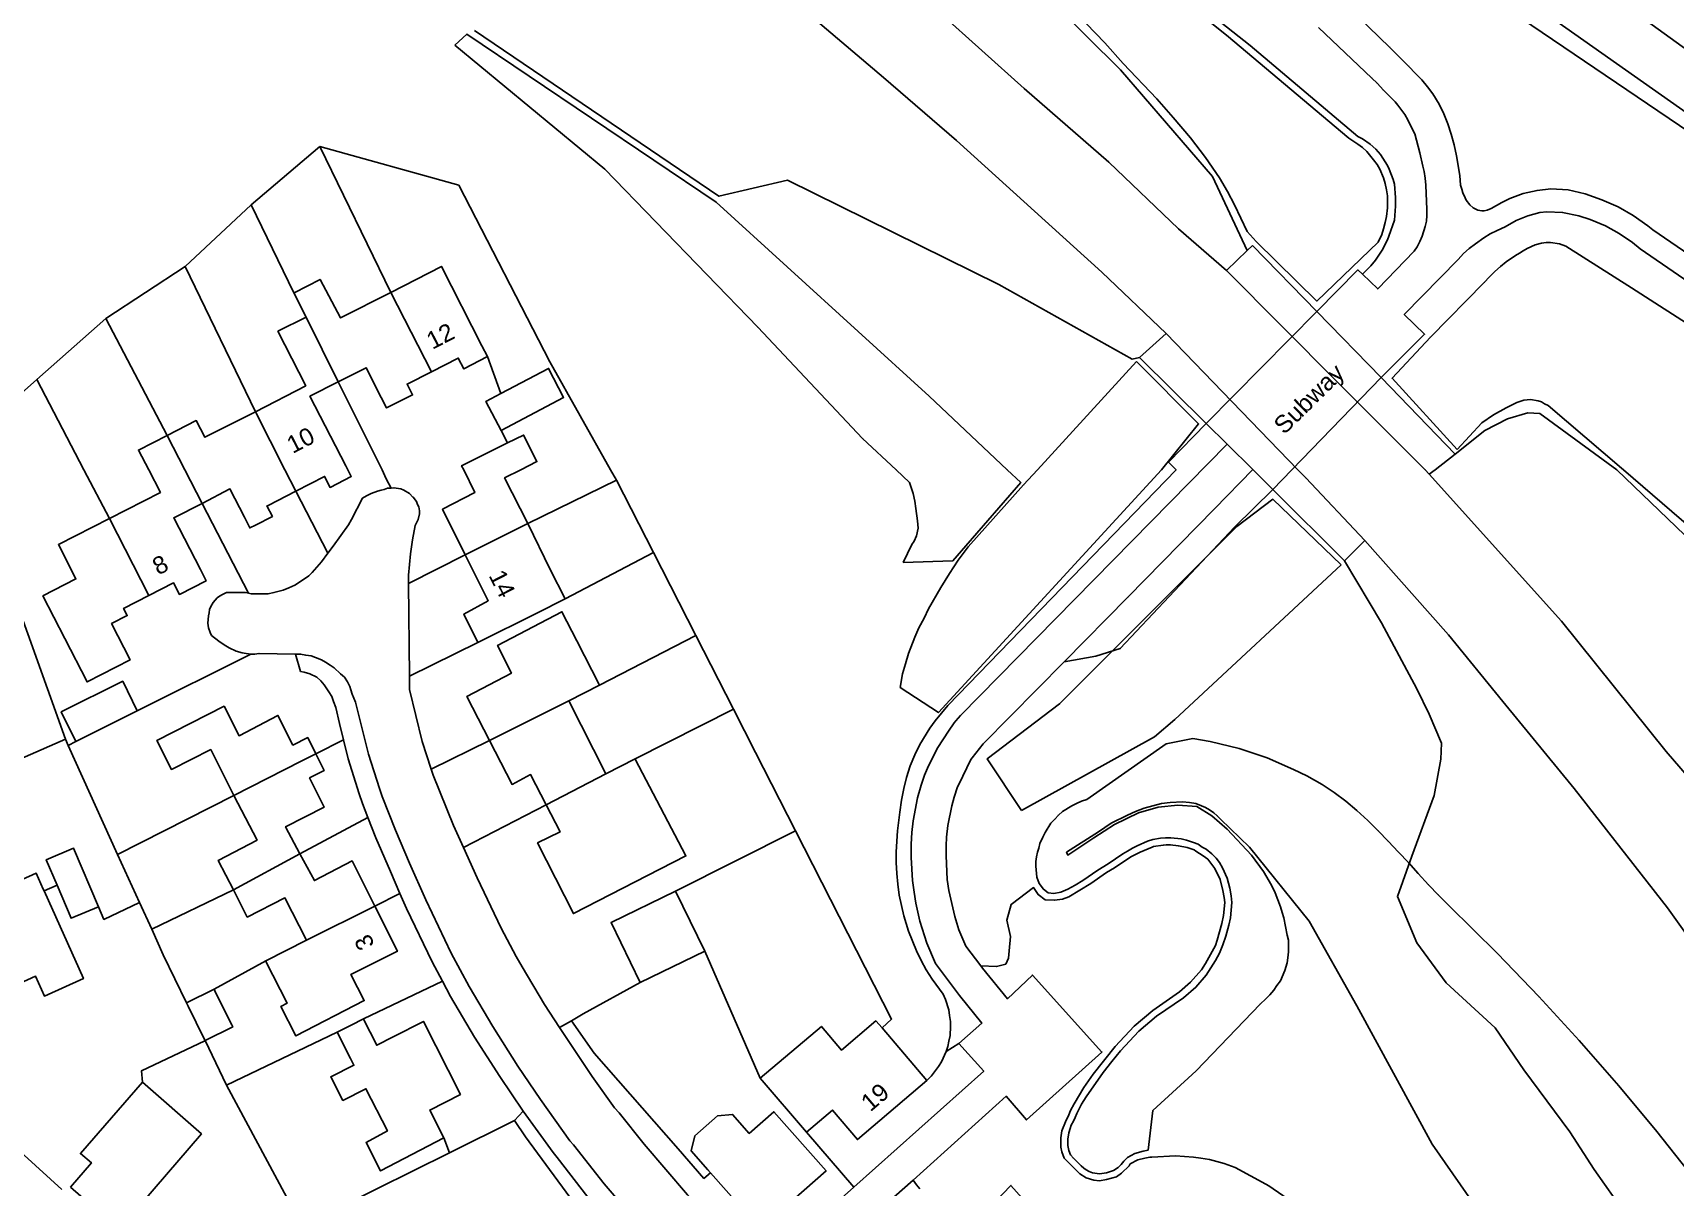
# Model space of a CAD drawing. Header units: millimetres. Extents: x 111502 to 977541, y 8702 to 1044108.
# Drawn here: x 974230.2 to 974372, y 476896.7 to 476996.3 of the extents above; entities that cross this region are included whole.
import ezdxf

# ---------------------------------------------------------------- set-up
doc = ezdxf.new("R2010")
doc.units = ezdxf.units.MM
doc.header["$LTSCALE"] = 0.25
doc.layers.add('X HVSS Site Background', color=8, linetype='Continuous')
doc.styles.add('OS Master Map$1$Standard', font='txt')

# ---------------------------------------------------------------- blocks, each defined once
blk = doc.blocks.new('OS MAP')
at = {"layer": 'X HVSS Site Background', "flags": 128}
for points in [[(488107.55, 241509.7), (488106.9, 241509.55), (488106.9, 241509.55), (488095.41, 241515.99), (488095.41, 241515.99), (488077.18, 241524.98), (488077.18, 241524.98), (488071.25, 241523.6), (488071.25, 241523.6), (488050.15, 241537.9)], [(488076.35, 241588.44), (488077.5, 241588.79), (488077.5, 241588.79), (488079.8, 241589.44), (488079.8, 241589.44), (488150.55, 241539.29), (488150.55, 241539.29), (488205, 241500), (488205, 241500), (488210.45, 241496.09), (488210.45, 241496.09), (488253.85, 241464.44), (488253.85, 241464.44), (488253.15, 241462.69)], [(488253.15, 241462.69), (488202.25, 241497.39), (488202.25, 241497.39), (488198.54, 241500), (488198.54, 241500), (488106.65, 241564.69), (488106.65, 241564.69), (488075.55, 241585.49), (488075.55, 241585.49), (488076.35, 241588.44)], [(488068.12, 241583.3), (488068.5, 241582.5), (488068.5, 241582.5), (488068.65, 241582.1), (488068.65, 241582.1), (488068.85, 241581.65), (488068.85, 241581.65), (488069.5, 241580.35), (488069.5, 241580.35), (488069.9, 241579.7), (488069.9, 241579.7), (488070.3, 241579.1), (488070.3, 241579.1), (488072.8, 241576.9), (488072.8, 241576.9), (488073.5, 241576.5), (488073.5, 241576.5), (488074.3, 241576.1), (488074.3, 241576.1), (488101.39, 241560.96), (488101.39, 241560.96), (488103.25, 241564.19), (488103.25, 241564.19), (488155.05, 241529.09)], [(488126.4, 241539.1), (488129.15, 241536.45), (488129.15, 241536.45), (488130.8, 241534.8), (488130.8, 241534.8), (488131.35, 241534.2), (488131.35, 241534.2), (488131.9, 241533.65), (488131.9, 241533.65), (488132.4, 241533.05), (488132.4, 241533.05), (488132.85, 241532.45), (488132.85, 241532.45), (488133.4, 241531.55), (488133.4, 241531.55), (488133.8, 241530.7), (488133.8, 241530.7), (488134.15, 241529.85), (488134.15, 241529.85), (488134.45, 241528.95), (488134.45, 241528.95), (488134.7, 241528.05), (488134.7, 241528.05), (488134.9, 241527.1), (488134.9, 241527.1), (488135.2, 241525.4), (488135.2, 241525.4), (488135.25, 241524.55), (488135.25, 241524.55), (488135.35, 241524.2), (488135.35, 241524.2), (488135.45, 241523.9), (488135.45, 241523.9), (488135.65, 241523.45), (488135.65, 241523.45), (488135.75, 241523.25), (488135.75, 241523.25), (488136.05, 241522.85), (488136.05, 241522.85), (488136.35, 241522.6), (488136.35, 241522.6), (488136.75, 241522.4), (488136.75, 241522.4), (488137.1, 241522.35), (488137.1, 241522.35), (488137.3, 241522.35), (488137.3, 241522.35), (488137.55, 241522.4), (488137.55, 241522.4), (488137.9, 241522.55), (488137.9, 241522.55), (488138.8, 241523.05), (488138.8, 241523.05), (488139.5, 241523.4), (488139.5, 241523.4), (488140.65, 241523.85), (488140.65, 241523.85), (488141.85, 241524.1), (488141.85, 241524.1), (488143.05, 241524.25), (488143.05, 241524.25), (488144.55, 241524.15), (488144.55, 241524.15), (488146, 241523.8), (488146, 241523.8), (488147.45, 241523.3), (488147.45, 241523.3), (488148.85, 241522.7), (488148.85, 241522.7), (488150.15, 241521.95), (488150.15, 241521.95), (488151.4, 241521.05), (488151.4, 241521.05), (488151.85, 241520.7), (488151.85, 241520.7), (488172.2, 241506.75)], [(488126.78, 241516.88), (488128.1, 241515.6), (488128.1, 241515.6), (488131.25, 241518.85), (488131.25, 241518.85), (488131.5, 241519.25), (488131.5, 241519.25), (488131.75, 241519.7), (488131.75, 241519.7), (488131.95, 241520.15), (488131.95, 241520.15), (488132.2, 241521), (488132.2, 241521), (488132.3, 241521.45), (488132.3, 241521.45), (488132.35, 241521.95), (488132.35, 241521.95), (488132.35, 241522.45), (488132.35, 241522.45), (488132.25, 241524.55), (488132.25, 241524.55), (488132.2, 241525.15), (488132.2, 241525.15), (488132.1, 241525.75), (488132.1, 241525.75), (488132, 241526.2), (488132, 241526.2), (488131.75, 241527.35), (488131.75, 241527.35), (488131.3, 241529), (488131.3, 241529), (488131.15, 241529.25), (488131.15, 241529.25), (488130.7, 241530.2), (488130.7, 241530.2), (488130.45, 241530.65), (488130.45, 241530.65), (488129.85, 241531.45), (488129.85, 241531.45), (488129.6, 241531.75), (488129.6, 241531.75), (488128.6, 241532.75), (488128.6, 241532.75), (488128.05, 241533.35), (488128.05, 241533.35), (488127.6, 241533.8), (488127.6, 241533.8), (488123, 241538.15)], [(488099.95, 241550.15), (488117.1, 241536.6), (488117.1, 241536.6), (488126.4, 241528.75), (488126.4, 241528.75), (488126.8, 241528.55), (488126.8, 241528.55), (488127.45, 241528.1), (488127.45, 241528.1), (488127.95, 241527.65), (488127.95, 241527.65), (488128.35, 241527.2), (488128.35, 241527.2), (488128.95, 241526.25), (488128.95, 241526.25), (488129.1, 241525.95), (488129.1, 241525.95), (488129.45, 241525.05), (488129.45, 241525.05), (488129.55, 241524.65), (488129.55, 241524.65), (488129.65, 241523.5), (488129.65, 241523.5), (488129.65, 241522.75), (488129.65, 241522.75), (488129.55, 241521.55), (488129.55, 241521.55), (488129.05, 241520.15), (488129.05, 241520.15), (488128.95, 241519.85), (488128.95, 241519.85), (488128.5, 241518.95), (488128.5, 241518.95), (488127.9, 241518.1), (488127.9, 241518.1), (488127.5, 241517.6), (488127.5, 241517.6), (488126.78, 241516.88)], [(488101.3, 241548.5), (488115.05, 241537.5), (488115.05, 241537.5), (488125.6, 241528.6), (488125.6, 241528.6), (488126.4, 241528.1), (488126.4, 241528.1), (488126.8, 241527.8), (488126.8, 241527.8), (488127.15, 241527.45), (488127.15, 241527.45), (488127.75, 241526.75), (488127.75, 241526.75), (488128.05, 241526.35), (488128.05, 241526.35), (488128.3, 241525.95), (488128.3, 241525.95), (488128.6, 241525.2), (488128.6, 241525.2), (488128.75, 241524.7), (488128.75, 241524.7), (488128.85, 241524.15), (488128.85, 241524.15), (488128.95, 241523.65), (488128.95, 241523.65), (488128.95, 241522.6), (488128.95, 241522.6), (488128.85, 241521.85), (488128.85, 241521.85), (488128.75, 241521.35), (488128.75, 241521.35), (488128.6, 241520.8), (488128.6, 241520.8), (488128.45, 241520.3), (488128.45, 241520.3), (488128.15, 241519.65), (488128.15, 241519.65), (488122.85, 241514.55), (488122.85, 241514.55), (488117.6, 241519.7)], [(488116.84, 241518.91), (488113.85, 241525.3), (488113.85, 241525.3), (488105.9, 241534.5), (488105.9, 241534.5), (488097.15, 241543.2), (488097.15, 241543.2), (488087.15, 241551.2), (488087.15, 241551.2), (488081.1, 241555.4), (488081.1, 241555.4), (488078.15, 241557.3), (488078.15, 241557.3), (488077.45, 241557.7), (488077.45, 241557.7), (488072.2, 241560.6), (488072.2, 241560.6), (488060.8, 241569.5)], [(488117.6, 241519.7), (488116.85, 241520.55), (488116.85, 241520.55), (488115.75, 241522.85), (488115.75, 241522.85), (488115.15, 241524), (488115.15, 241524), (488114.45, 241525.2), (488114.45, 241525.2), (488113.25, 241526.95), (488113.25, 241526.95), (488111.95, 241528.65), (488111.95, 241528.65), (488110.45, 241530.4), (488110.45, 241530.4), (488109.05, 241532), (488109.05, 241532), (488106.15, 241535.05), (488106.15, 241535.05), (488104.55, 241536.85), (488104.55, 241536.85), (488101.3, 241540.2)], [(488056.35, 241566.05), (488066.45, 241558.95), (488066.45, 241558.95), (488070.75, 241555.75), (488070.75, 241555.75), (488075.75, 241551.9), (488075.75, 241551.9), (488080.85, 241547.75), (488080.85, 241547.75), (488090.3, 241539.45), (488090.3, 241539.45), (488097.6, 241532.9), (488097.6, 241532.9), (488104.9, 241526.55), (488104.9, 241526.55), (488110.9, 241520.8), (488110.9, 241520.8), (488115.05, 241517.2)], [(488051.96, 241560.02), (488054.95, 241558), (488054.95, 241558), (488062.55, 241552.55), (488062.55, 241552.55), (488071.45, 241545.75), (488071.45, 241545.75), (488085.45, 241533.85), (488085.45, 241533.85), (488091.75, 241528.4), (488091.75, 241528.4), (488104.3, 241517.05), (488104.3, 241517.05), (488109.85, 241511.75)], [(488048.45, 241536.65), (488049.5, 241537.6), (488049.5, 241537.6), (488071, 241523.1), (488071, 241523.1), (488089.4, 241506.35), (488089.4, 241506.35), (488096.13, 241500), (488096.13, 241500), (488097.3, 241498.9), (488097.3, 241498.9), (488092.55, 241493.45), (488092.55, 241493.45), (488091.45, 241492.15), (488091.45, 241492.15), (488087.15, 241492)], [(488087.15, 241492), (488087.9, 241493.55), (488087.9, 241493.55), (488088.1, 241493.85), (488088.1, 241493.85), (488088.3, 241494.3), (488088.3, 241494.3), (488088.45, 241494.95), (488088.45, 241494.95), (488088.4, 241495.6), (488088.4, 241495.6), (488088.25, 241496.65), (488088.25, 241496.65), (488088.15, 241497.3), (488088.15, 241497.3), (488088, 241497.95), (488088, 241497.95), (488087.7, 241498.9), (488087.7, 241498.9), (488086.55, 241500), (488086.55, 241500), (488083.65, 241502.7), (488083.65, 241502.7), (488074.6, 241512.3), (488074.6, 241512.3), (488061.4, 241525.95), (488061.4, 241525.95), (488048.45, 241536.65)], [(488030.9, 241522.85), (488036.8, 241527.9)], [(488036.8, 241527.9), (488048.8, 241524.55), (488048.8, 241524.55), (488056.65, 241509.3), (488056.65, 241509.3), (488061.9, 241500), (488061.9, 241500), (488062.4, 241499.1)], [(488036.8, 241527.9), (488042.95, 241515.3)], [(488025.2, 241517.55), (488030.9, 241522.85)], [(488030.9, 241522.85), (488034.56, 241515.26)], [(488128.4, 241507.95), (488132.15, 241511.7), (488132.15, 241511.7), (488130.4, 241513.4), (488130.4, 241513.4), (488135.05, 241518.15), (488135.05, 241518.15), (488135.5, 241518.65), (488135.5, 241518.65), (488136, 241519.1), (488136, 241519.1), (488136.55, 241519.5), (488136.55, 241519.5), (488137.25, 241520), (488137.25, 241520), (488137.8, 241520.35), (488137.8, 241520.35), (488138.4, 241520.65), (488138.4, 241520.65), (488139.1, 241520.95), (488139.1, 241520.95), (488140.05, 241521.5), (488140.05, 241521.5), (488141.05, 241521.9), (488141.05, 241521.9), (488142.1, 241522.2), (488142.1, 241522.2), (488142.7, 241522.25), (488142.7, 241522.25), (488144.05, 241522.2), (488144.05, 241522.2), (488145.45, 241521.9), (488145.45, 241521.9), (488146.45, 241521.6), (488146.45, 241521.6), (488147.75, 241521.05), (488147.75, 241521.05), (488148.95, 241520.4), (488148.95, 241520.4), (488150.1, 241519.6), (488150.1, 241519.6), (488150.75, 241519.05), (488150.75, 241519.05), (488171.05, 241505.1)], [(488116.84, 241518.91), (488117.3, 241519.35)], [(488117.3, 241519.35), (488122.85, 241513.65)], [(488134.95, 241501.75), (488129.35, 241507.9), (488129.35, 241507.9), (488132.65, 241511.45), (488132.65, 241511.45), (488137.3, 241516.15), (488137.3, 241516.15), (488137.75, 241516.65), (488137.75, 241516.65), (488138.2, 241517.1), (488138.2, 241517.1), (488138.7, 241517.55), (488138.7, 241517.55), (488139.2, 241517.95), (488139.2, 241517.95), (488140, 241518.5), (488140, 241518.5), (488140.35, 241518.7), (488140.35, 241518.7), (488140.65, 241518.9), (488140.65, 241518.9), (488141, 241519.1), (488141, 241519.1), (488141.7, 241519.4), (488141.7, 241519.4), (488142.25, 241519.55), (488142.25, 241519.55), (488142.65, 241519.6), (488142.65, 241519.6), (488143, 241519.6), (488143, 241519.6), (488143.8, 241519.5), (488143.8, 241519.5), (488144.35, 241519.3), (488144.35, 241519.3), (488150, 241515.7), (488150, 241515.7), (488161.5, 241508.3)], [(488115.05, 241517.2), (488116.84, 241518.91)], [(488018.35, 241513.05), (488025.2, 241517.55)], [(488025.2, 241517.55), (488031.25, 241505)], [(488034.56, 241515.26), (488034.6, 241515.28), (488034.6, 241515.28), (488036.83, 241516.43), (488036.83, 241516.43), (488038.6, 241513.1), (488038.6, 241513.1), (488042.95, 241515.3)], [(488051.29, 241509.76), (488050.8, 241510.7), (488050.8, 241510.7), (488047.3, 241517.55), (488047.3, 241517.55), (488042.95, 241515.3)], [(488132.55, 241499.61), (488132.2, 241500), (488132.2, 241500), (488124.6, 241507.6), (488124.6, 241507.6), (488115.05, 241517.2)], [(488122.85, 241513.65), (488126.4, 241517.25), (488126.4, 241517.25), (488126.78, 241516.88)], [(488035.63, 241513.18), (488034.56, 241515.26)], [(488046.45, 241508.45), (488042.95, 241515.3)], [(488113.3, 241504), (488122.85, 241513.65)], [(488122.85, 241513.65), (488128.4, 241507.95)], [(488018.35, 241513.05), (488012.4, 241507.8)], [(488023.65, 241502.95), (488018.35, 241513.05)], [(488031.25, 241505), (488035.6, 241507.25), (488035.6, 241507.25), (488033.2, 241511.95), (488033.2, 241511.95), (488035.63, 241513.18)], [(488035.63, 241513.18), (488038.4, 241507.6)], [(488107.55, 241509.7), (488109.85, 241511.75)], [(488109.85, 241511.75), (488121.2, 241500), (488121.2, 241500), (488121.9, 241499.3), (488121.9, 241499.3), (488127, 241493.9)], [(488046.45, 241508.45), (488048.76, 241509.64), (488048.76, 241509.64), (488049.24, 241508.7), (488049.24, 241508.7), (488051.29, 241509.76)], [(488051.29, 241509.76), (488052.43, 241506.58)], [(488086.9, 241481.2), (488087.1, 241482.4), (488087.1, 241482.4), (488087.35, 241483.25), (488087.35, 241483.25), (488087.6, 241484.15), (488087.6, 241484.15), (488088.15, 241485.55), (488088.15, 241485.55), (488088.5, 241486.35), (488088.5, 241486.35), (488088.95, 241487.2), (488088.95, 241487.2), (488089.35, 241488), (488089.35, 241488), (488090.4, 241489.85), (488090.4, 241489.85), (488091.15, 241491.05), (488091.15, 241491.05), (488091.9, 241492.2), (488091.9, 241492.2), (488092.75, 241493.35), (488092.75, 241493.35), (488097.55, 241498.7), (488097.55, 241498.7), (488098.75, 241500), (488098.75, 241500), (488107.3, 241509.35)], [(488086.9, 241481.2), (488090.2, 241479.05), (488090.2, 241479.05), (488109.45, 241500), (488109.45, 241500), (488112.65, 241503.95), (488112.65, 241503.95), (488107.3, 241509.35)], [(488107.55, 241509.7), (488113.3, 241504)], [(488046.45, 241508.45), (488044.34, 241507.39), (488044.34, 241507.39), (488044.81, 241506.46), (488044.81, 241506.46), (488042.57, 241505.33), (488042.57, 241505.33), (488042.1, 241506.25), (488042.1, 241506.25), (488040.8, 241508.8), (488040.8, 241508.8), (488038.4, 241507.6)], [(488052.43, 241506.58), (488056.55, 241508.75), (488056.55, 241508.75), (488057.85, 241506.25), (488057.85, 241506.25), (488052.45, 241503.4)], [(488119.05, 241498.3), (488120.7, 241500), (488120.7, 241500), (488128.4, 241507.95)], [(488128.4, 241507.95), (488134.8, 241501.35)], [(488012.4, 241507.8), (488008.4, 241504.25)], [(488018.65, 241495.8), (488016.45, 241500), (488016.45, 241500), (488012.4, 241507.8)], [(488038.4, 241507.6), (488035.95, 241506.35), (488035.95, 241506.35), (488039.05, 241500.35), (488039.05, 241500.35), (488039.53, 241499.42), (488039.53, 241499.42), (488037.69, 241498.48), (488037.69, 241498.48), (488037.22, 241499.42), (488037.22, 241499.42), (488034.75, 241498.15)], [(488042.96, 241498.41), (488042.55, 241499.23), (488042.55, 241499.23), (488042.18, 241500), (488042.18, 241500), (488038.4, 241507.6)], [(488052.45, 241503.4), (488051.15, 241505.9), (488051.15, 241505.9), (488052.43, 241506.58)], [(488158.7, 241491.9), (488149.3, 241500), (488149.3, 241500), (488149.15, 241500.15), (488149.15, 241500.15), (488142.8, 241505.55), (488142.8, 241505.55), (488142.5, 241505.7), (488142.5, 241505.7), (488142.25, 241505.85), (488142.25, 241505.85), (488141.95, 241505.95), (488141.95, 241505.95), (488141.3, 241506.05), (488141.3, 241506.05), (488140.7, 241506), (488140.7, 241506), (488140.1, 241505.8), (488140.1, 241505.8), (488139.2, 241505.35), (488139.2, 241505.35), (488138.1, 241504.75), (488138.1, 241504.75), (488137.1, 241504.05), (488137.1, 241504.05), (488134.95, 241501.75)], [(488023.65, 241502.95), (488026.15, 241504.25), (488026.15, 241504.25), (488026.9, 241502.8), (488026.9, 241502.8), (488031.25, 241505)], [(488031.25, 241505), (488033.8, 241500), (488033.8, 241500), (488034.75, 241498.15)], [(488113.3, 241504), (488110.05, 241500.65), (488110.05, 241500.65), (488110.7, 241500), (488110.7, 241500), (488091, 241479.65), (488091, 241479.65), (488089.9, 241478.35), (488089.9, 241478.35), (488089.45, 241477.7), (488089.45, 241477.7), (488088.6, 241476.3), (488088.6, 241476.3), (488088.15, 241475.4), (488088.15, 241475.4), (488087.75, 241474.45), (488087.75, 241474.45), (488087.45, 241473.45), (488087.45, 241473.45), (488087.2, 241472.5), (488087.2, 241472.5), (488087, 241471.5), (488087, 241471.5), (488086.85, 241470.45), (488086.85, 241470.45), (488086.65, 241468.85), (488086.65, 241468.85), (488086.6, 241467.95), (488086.6, 241467.95), (488086.55, 241467), (488086.55, 241467), (488086.55, 241466.1), (488086.55, 241466.1), (488086.6, 241465.15), (488086.6, 241465.15), (488086.7, 241464.25), (488086.7, 241464.25), (488086.8, 241463.3), (488086.8, 241463.3), (488087.2, 241461.5), (488087.2, 241461.5), (488087.6, 241460.2), (488087.6, 241460.2), (488088.3, 241458.5), (488088.3, 241458.5), (488088.7, 241457.65), (488088.7, 241457.65), (488089.15, 241456.85), (488089.15, 241456.85), (488089.65, 241456.05), (488089.65, 241456.05), (488090.6, 241454.75), (488090.6, 241454.75), (488090.8, 241454.3), (488090.8, 241454.3), (488091.1, 241453.4), (488091.1, 241453.4), (488091.15, 241452.9), (488091.15, 241452.9), (488091.25, 241452.4), (488091.25, 241452.4), (488091.25, 241451.95), (488091.25, 241451.95), (488091.2, 241451.2), (488091.2, 241451.2), (488091.1, 241450.7), (488091.1, 241450.7), (488091, 241450.25), (488091, 241450.25), (488090.85, 241449.8)], [(488113.3, 241504), (488115.11, 241502.21)], [(488134.8, 241501.35), (488137.35, 241503.4), (488137.35, 241503.4), (488139.3, 241504.4), (488139.3, 241504.4), (488141.05, 241504.9), (488141.05, 241504.9), (488142.1, 241504.85), (488142.1, 241504.85), (488148.75, 241500), (488148.75, 241500), (488160.45, 241488.75), (488160.45, 241488.75), (488182.35, 241462.15)], [(488018.65, 241495.8), (488023.05, 241498.05), (488023.05, 241498.05), (488022.05, 241500), (488022.05, 241500), (488021.15, 241501.7), (488021.15, 241501.7), (488023.65, 241502.95)], [(488023.65, 241502.95), (488025.15, 241500), (488025.15, 241500), (488026.65, 241497.1)], [(488049.35, 241492.65), (488047.4, 241496.6), (488047.4, 241496.6), (488050.2, 241498.05), (488050.2, 241498.05), (488049.25, 241500), (488049.25, 241500), (488049.05, 241500.35), (488049.05, 241500.35), (488053.02, 241502.31)], [(488052.45, 241503.4), (488053.02, 241502.31)], [(488053.02, 241502.31), (488054.4, 241503), (488054.4, 241503), (488055.55, 241500.7), (488055.55, 241500.7), (488054.15, 241500), (488054.15, 241500), (488052.75, 241499.3), (488052.75, 241499.3), (488054.75, 241495.35)], [(488091.95, 241450.5), (488093.95, 241452.25), (488093.95, 241452.25), (488092, 241454.65), (488092, 241454.65), (488089.95, 241457.4), (488089.95, 241457.4), (488089.2, 241459.15), (488089.2, 241459.15), (488088.6, 241461.05), (488088.6, 241461.05), (488088.25, 241462.6), (488088.25, 241462.6), (488088.1, 241463.55), (488088.1, 241463.55), (488087.95, 241464.55), (488087.95, 241464.55), (488087.85, 241466.55), (488087.85, 241466.55), (488087.85, 241467.7), (488087.85, 241467.7), (488087.9, 241468.7), (488087.9, 241468.7), (488088, 241469.7), (488088, 241469.7), (488088.4, 241471.7), (488088.4, 241471.7), (488088.7, 241472.8), (488088.7, 241472.8), (488089, 241473.65), (488089, 241473.65), (488089.35, 241474.45), (488089.35, 241474.45), (488090.15, 241476.05), (488090.15, 241476.05), (488091.05, 241477.45), (488091.05, 241477.45), (488091.55, 241478.15), (488091.55, 241478.15), (488091.7, 241478.35), (488091.7, 241478.35), (488092.1, 241478.8), (488092.1, 241478.8), (488115.11, 241502.21)], [(488115.11, 241502.21), (488117.33, 241500.02)], [(488132.55, 241499.61), (488133.05, 241500), (488133.05, 241500), (488134.8, 241501.35)], [(488117.33, 241500.02), (488114.02, 241496.64), (488114.02, 241496.64), (488106.55, 241489), (488106.55, 241489), (488101.05, 241483.43)], [(488117.33, 241500.02), (488117.35, 241500), (488117.35, 241500), (488119.05, 241498.3)], [(488165.32, 241463.14), (488164.65, 241463.5), (488164.65, 241463.5), (488163.75, 241464.1), (488163.75, 241464.1), (488162.05, 241465.6), (488162.05, 241465.6), (488160, 241467.75), (488160, 241467.75), (488157.35, 241470.65), (488157.35, 241470.65), (488153, 241475.7), (488153, 241475.7), (488143.95, 241486.95), (488143.95, 241486.95), (488132.55, 241499.61)], [(488014.85, 241476.75), (488010.05, 241490.2), (488010.05, 241490.2), (488007.2, 241498.35)], [(488034.75, 241498.15), (488032.34, 241496.93), (488032.34, 241496.93), (488032.25, 241496.89), (488032.25, 241496.89), (488032.72, 241495.97), (488032.72, 241495.97), (488031.26, 241495.23), (488031.26, 241495.23), (488030.76, 241494.98), (488030.76, 241494.98), (488030.3, 241495.9), (488030.3, 241495.9), (488029.05, 241498.35), (488029.05, 241498.35), (488026.65, 241497.1)], [(488037.5, 241492.79), (488034.75, 241498.15)], [(488039.54, 241495.7), (488040.5, 241497.55), (488040.5, 241497.55), (488040.85, 241497.75), (488040.85, 241497.75), (488041.25, 241497.95), (488041.25, 241497.95), (488041.8, 241498.15), (488041.8, 241498.15), (488042.1, 241498.25), (488042.1, 241498.25), (488042.35, 241498.3), (488042.35, 241498.3), (488042.65, 241498.4), (488042.65, 241498.4), (488042.9, 241498.4), (488042.9, 241498.4), (488042.96, 241498.41)], [(488044.46, 241490.2), (488044.45, 241490.9), (488044.45, 241490.9), (488044.65, 241492.75), (488044.65, 241492.75), (488044.8, 241493.95), (488044.8, 241493.95), (488045.05, 241495.2), (488045.05, 241495.2), (488045.3, 241495.7), (488045.3, 241495.7), (488045.4, 241496.2), (488045.4, 241496.2), (488045.4, 241496.45), (488045.4, 241496.45), (488045.35, 241496.8), (488045.35, 241496.8), (488045.25, 241497), (488045.25, 241497), (488045.15, 241497.25), (488045.15, 241497.25), (488044.87, 241497.63), (488044.87, 241497.63), (488044.85, 241497.65), (488044.85, 241497.65), (488044.55, 241497.95), (488044.55, 241497.95), (488044.05, 241498.25), (488044.05, 241498.25), (488043.8, 241498.35), (488043.8, 241498.35), (488043.2, 241498.45), (488043.2, 241498.45), (488042.96, 241498.41)], [(488054.75, 241495.35), (488062.4, 241499.1)], [(488062.4, 241499.1), (488065.6, 241492.85)], [(488101.05, 241483.43), (488103.78, 241483.93), (488103.78, 241483.93), (488105.88, 241484.57), (488105.88, 241484.57), (488115.75, 241495.05), (488115.75, 241495.05), (488119.05, 241498.3)], [(488125.25, 241492.15), (488119.05, 241498.3)], [(488026.65, 241497.1), (488024.2, 241495.85), (488024.2, 241495.85), (488026.5, 241491.4), (488026.5, 241491.4), (488027, 241490.41), (488027, 241490.41), (488024.69, 241489.24), (488024.69, 241489.24), (488024.19, 241490.23), (488024.19, 241490.23), (488022.05, 241489.15)], [(488030.66, 241489.35), (488026.65, 241497.1)], [(488097.35, 241470.6), (488094.4, 241475.05), (488094.4, 241475.05), (488100.65, 241479.8), (488100.65, 241479.8), (488115.95, 241495.1), (488115.95, 241495.1), (488119.05, 241497.45), (488119.05, 241497.45), (488124.95, 241491.8)], [(488022.05, 241489.15), (488019.87, 241488.04), (488019.87, 241488.04), (488020.19, 241487.42), (488020.19, 241487.42), (488018.84, 241486.73), (488018.84, 241486.73), (488020.44, 241483.6), (488020.44, 241483.6), (488016.72, 241481.69), (488016.72, 241481.69), (488014.8, 241485.44), (488014.8, 241485.44), (488012.92, 241489.12), (488012.92, 241489.12), (488015.77, 241490.58), (488015.77, 241490.58), (488014.25, 241493.55), (488014.25, 241493.55), (488018.65, 241495.8)], [(488018.65, 241495.8), (488022.05, 241489.15)], [(488037.5, 241492.79), (488037.95, 241493.4), (488037.95, 241493.4), (488039.3, 241495.25), (488039.3, 241495.25), (488039.54, 241495.7)], [(488049.35, 241492.65), (488054.75, 241495.35)], [(488054.75, 241495.35), (488056.7, 241491.4), (488056.7, 241491.4), (488057.99, 241488.87)], [(488125.25, 241492.15), (488127, 241493.9)], [(488127, 241493.9), (488134.2, 241485.75), (488134.2, 241485.75), (488138.9, 241480), (488138.9, 241480), (488145.05, 241472.5), (488145.05, 241472.5), (488153.1, 241462.2), (488153.1, 241462.2), (488156.41, 241457.58)], [(488034.15, 241489.8), (488034.65, 241490.05), (488034.65, 241490.05), (488035.15, 241490.35), (488035.15, 241490.35), (488035.85, 241490.85), (488035.85, 241490.85), (488036.15, 241491.15), (488036.15, 241491.15), (488036.95, 241492.05), (488036.95, 241492.05), (488037.5, 241492.79)], [(488044.46, 241490.2), (488049.35, 241492.65)], [(488050.45, 241485.1), (488049.25, 241487.55), (488049.25, 241487.55), (488051.35, 241488.7), (488051.35, 241488.7), (488049.35, 241492.65)], [(488057.99, 241488.87), (488065.6, 241492.85)], [(488065.6, 241492.85), (488069.25, 241485.7)], [(488124.95, 241491.8), (488110.6, 241478.45), (488110.6, 241478.45), (488108.85, 241476.95), (488108.85, 241476.95), (488097.35, 241470.6)], [(488148.57, 241437.08), (488146.78, 241439.63), (488146.78, 241439.63), (488144.67, 241442.87), (488144.67, 241442.87), (488140.72, 241448.23), (488140.72, 241448.23), (488138.24, 241451.86), (488138.24, 241451.86), (488134, 241455.73), (488134, 241455.73), (488131.48, 241459.18), (488131.48, 241459.18), (488129.8, 241463.19), (488129.8, 241463.19), (488131.06, 241466.65), (488131.06, 241466.65), (488132.97, 241471.89), (488132.97, 241471.89), (488133.54, 241475.04), (488133.54, 241475.04), (488133.6, 241476.42), (488133.6, 241476.42), (488132.54, 241478.9), (488132.54, 241478.9), (488131.48, 241481.11), (488131.48, 241481.11), (488128.42, 241486.79), (488128.42, 241486.79), (488125.25, 241492.15)], [(488030.66, 241489.35), (488030.9, 241489.3), (488030.9, 241489.3), (488032.35, 241489.3), (488032.35, 241489.3), (488032.85, 241489.4), (488032.85, 241489.4), (488033.65, 241489.6), (488033.65, 241489.6), (488034.15, 241489.8)], [(488044.46, 241490.2), (488044.54, 241482.2)], [(488030.85, 241484.1), (488030.45, 241484.15), (488030.45, 241484.15), (488030.1, 241484.2), (488030.1, 241484.2), (488029.6, 241484.35), (488029.6, 241484.35), (488029, 241484.65), (488029, 241484.65), (488028.55, 241484.9), (488028.55, 241484.9), (488028.1, 241485.2), (488028.1, 241485.2), (488027.45, 241485.7), (488027.45, 241485.7), (488027.35, 241485.95), (488027.35, 241485.95), (488027.2, 241486.35), (488027.2, 241486.35), (488027.15, 241486.75), (488027.15, 241486.75), (488027.2, 241487.4), (488027.2, 241487.4), (488027.25, 241487.65), (488027.25, 241487.65), (488027.3, 241487.95), (488027.3, 241487.95), (488027.4, 241488.2), (488027.4, 241488.2), (488027.6, 241488.55), (488027.6, 241488.55), (488027.95, 241488.95), (488027.95, 241488.95), (488028.15, 241489.1), (488028.15, 241489.1), (488028.4, 241489.25), (488028.4, 241489.25), (488028.75, 241489.4), (488028.75, 241489.4), (488030.4, 241489.4), (488030.4, 241489.4), (488030.66, 241489.35)], [(488057.99, 241488.87), (488055.53, 241487.64), (488055.53, 241487.64), (488050.45, 241485.1)], [(488060.94, 241481.41), (488058.98, 241485.24), (488058.98, 241485.24), (488057.7, 241487.75), (488057.7, 241487.75), (488052.15, 241484.85), (488052.15, 241484.85), (488053.35, 241482.45), (488053.35, 241482.45), (488049.5, 241480.45), (488049.5, 241480.45), (488051.45, 241476.65)], [(488060.94, 241481.41), (488069.25, 241485.7)], [(488069.25, 241485.7), (488072.5, 241479.35)], [(488021.05, 241479.2), (488030.85, 241484.1)], [(488034.7, 241484.1), (488031.55, 241484.15), (488031.55, 241484.15), (488031.2, 241484.1), (488031.2, 241484.1), (488030.85, 241484.1)], [(488038.84, 241476.7), (488038.5, 241478.1), (488038.5, 241478.1), (488038.2, 241479.5), (488038.2, 241479.5), (488038, 241480), (488038, 241480), (488037.85, 241480.45), (488037.85, 241480.45), (488037.6, 241480.85), (488037.6, 241480.85), (488037.2, 241481.45), (488037.2, 241481.45), (488036.9, 241481.8), (488036.9, 241481.8), (488036.55, 241482.1), (488036.55, 241482.1), (488035.95, 241482.4), (488035.95, 241482.4), (488035.45, 241482.55), (488035.45, 241482.55), (488035.15, 241482.6), (488035.15, 241482.6), (488034.7, 241484.1)], [(488064.15, 241435.15), (488061.35, 241438.4), (488061.35, 241438.4), (488058.7, 241441.75), (488058.7, 241441.75), (488058.4, 241442.1), (488058.4, 241442.1), (488055.85, 241445.65), (488055.85, 241445.65), (488053.9, 241448.55), (488053.9, 241448.55), (488051.75, 241451.95), (488051.75, 241451.95), (488049.7, 241455.4), (488049.7, 241455.4), (488048.15, 241458.3), (488048.15, 241458.3), (488045.95, 241462.9), (488045.95, 241462.9), (488044.55, 241466.05), (488044.55, 241466.05), (488043.35, 241468.9), (488043.35, 241468.9), (488042.2, 241471.8), (488042.2, 241471.8), (488041.95, 241472.5), (488041.95, 241472.5), (488041, 241475.45), (488041, 241475.45), (488040.25, 241478.45), (488040.25, 241478.45), (488039.9, 241479.95), (488039.9, 241479.95), (488039.6, 241480.65), (488039.6, 241480.65), (488039.5, 241481), (488039.5, 241481), (488039.4, 241481.3), (488039.4, 241481.3), (488039.2, 241481.7), (488039.2, 241481.7), (488038.95, 241482.1), (488038.95, 241482.1), (488038.6, 241482.4), (488038.6, 241482.4), (488038.05, 241482.9), (488038.05, 241482.9), (488037.7, 241483.15), (488037.7, 241483.15), (488037.3, 241483.4), (488037.3, 241483.4), (488036.95, 241483.6), (488036.95, 241483.6), (488036.45, 241483.8), (488036.45, 241483.8), (488036.05, 241483.95), (488036.05, 241483.95), (488035.6, 241484), (488035.6, 241484), (488035.15, 241484.1), (488035.15, 241484.1), (488034.7, 241484.1)], [(488044.54, 241482.2), (488050.45, 241485.1)], [(488101.05, 241483.43), (488094.05, 241476.35), (488094.05, 241476.35), (488093.1, 241475.15), (488093.1, 241475.15), (488093, 241475), (488093, 241475), (488091.95, 241472.85), (488091.95, 241472.85), (488091.85, 241472.65), (488091.85, 241472.65), (488091.55, 241471.75), (488091.55, 241471.75), (488091.35, 241471), (488091.35, 241471), (488091, 241469.3), (488091, 241469.3), (488090.9, 241468.3), (488090.9, 241468.3), (488090.85, 241467.55), (488090.85, 241467.55), (488090.85, 241466.7), (488090.85, 241466.7), (488090.95, 241464.65), (488090.95, 241464.65), (488091.1, 241463.7), (488091.1, 241463.7), (488091.6, 241461.45), (488091.6, 241461.45), (488091.95, 241460.3), (488091.95, 241460.3), (488092.55, 241458.9), (488092.55, 241458.9), (488093.84, 241457.21)], [(488015.75, 241476.55), (488014.5, 241479.1), (488014.5, 241479.1), (488019.8, 241481.75), (488019.8, 241481.75), (488021.05, 241479.2)], [(488044.54, 241482.2), (488044.55, 241481.05), (488044.55, 241481.05), (488045.65, 241476.55), (488045.65, 241476.55), (488046.43, 241474.16)], [(488058.3, 241480.05), (488060.94, 241481.41)], [(488036.48, 241475.5), (488035.77, 241476.89), (488035.77, 241476.89), (488034.49, 241476.25), (488034.49, 241476.25), (488033.2, 241478.8), (488033.2, 241478.8), (488029.85, 241477.05), (488029.85, 241477.05), (488028.55, 241479.6), (488028.55, 241479.6), (488022.75, 241476.65), (488022.75, 241476.65), (488024, 241474.15), (488024, 241474.15), (488027.4, 241475.85), (488027.4, 241475.85), (488029.4, 241471.9)], [(488051.45, 241476.65), (488058.3, 241480.05)], [(488058.3, 241480.05), (488061.5, 241473.75)], [(488021.05, 241479.2), (488015.75, 241476.55)], [(488064.01, 241475.06), (488072.5, 241479.35)], [(488072.5, 241479.35), (488074.4, 241475.6), (488074.4, 241475.6), (488077.85, 241468.85)], [(487998.25, 241469.5), (488000, 241470.25), (488000, 241470.25), (488014.85, 241476.75)], [(488015.1, 241476.2), (488014.85, 241476.75)], [(488108.3, 241441.3), (488107.85, 241441.2), (488107.85, 241441.2), (488107.15, 241441), (488107.15, 241441), (488106.5, 241440.65), (488106.5, 241440.65), (488106.2, 241440.35), (488106.2, 241440.35), (488105.95, 241440.05), (488105.95, 241440.05), (488105.7, 241439.8), (488105.7, 241439.8), (488105.3, 241439.55), (488105.3, 241439.55), (488104.7, 241439.35), (488104.7, 241439.35), (488104.1, 241439.25), (488104.1, 241439.25), (488103.5, 241439.35), (488103.5, 241439.35), (488103.2, 241439.45), (488103.2, 241439.45), (488102.95, 241439.6), (488102.95, 241439.6), (488102.75, 241439.75), (488102.75, 241439.75), (488102.5, 241439.95), (488102.5, 241439.95), (488101.85, 241440.6), (488101.85, 241440.6), (488101.6, 241440.9), (488101.6, 241440.9), (488101.45, 241441.25), (488101.45, 241441.25), (488101.35, 241441.7), (488101.35, 241441.7), (488101.35, 241442.25), (488101.35, 241442.25), (488101.45, 241442.8), (488101.45, 241442.8), (488101.55, 241443.15), (488101.55, 241443.15), (488101.65, 241443.45), (488101.65, 241443.45), (488101.85, 241443.8), (488101.85, 241443.8), (488102, 241444.1), (488102, 241444.1), (488102.15, 241444.45), (488102.15, 241444.45), (488102.55, 241445.25), (488102.55, 241445.25), (488102.95, 241445.9), (488102.95, 241445.9), (488104.4, 241448), (488104.4, 241448), (488105.15, 241448.95), (488105.15, 241448.95), (488105.9, 241449.85), (488105.9, 241449.85), (488107.5, 241451.55), (488107.5, 241451.55), (488109, 241452.85), (488109, 241452.85), (488111.35, 241454.45), (488111.35, 241454.45), (488112.4, 241455.35), (488112.4, 241455.35), (488113.3, 241456.4), (488113.3, 241456.4), (488114.1, 241457.65), (488114.1, 241457.65), (488114.45, 241458.3), (488114.45, 241458.3), (488114.75, 241459), (488114.75, 241459), (488115, 241459.75), (488115, 241459.75), (488115.25, 241460.7), (488115.25, 241460.7), (488115.4, 241461.35), (488115.4, 241461.35), (488115.5, 241462.65), (488115.5, 241462.65), (488115.45, 241463.25), (488115.45, 241463.25), (488115.35, 241463.9), (488115.35, 241463.9), (488115.1, 241464.75), (488115.1, 241464.75), (488114.7, 241465.65), (488114.7, 241465.65), (488114.45, 241466.1), (488114.45, 241466.1), (488114.15, 241466.5), (488114.15, 241466.5), (488113.8, 241466.85), (488113.8, 241466.85), (488113.3, 241467.25), (488113.3, 241467.25), (488112.95, 241467.45), (488112.95, 241467.45), (488112.6, 241467.7), (488112.6, 241467.7), (488112.2, 241467.85), (488112.2, 241467.85), (488111.6, 241468.05), (488111.6, 241468.05), (488111.15, 241468.15), (488111.15, 241468.15), (488110.25, 241468.25), (488110.25, 241468.25), (488109.8, 241468.25), (488109.8, 241468.25), (488109.35, 241468.2), (488109.35, 241468.2), (488108.7, 241468.1), (488108.7, 241468.1), (488108.25, 241467.95), (488108.25, 241467.95), (488107.35, 241467.55), (488107.35, 241467.55), (488106.95, 241467.35), (488106.95, 241467.35), (488106.5, 241467.1), (488106.5, 241467.1), (488106.1, 241466.85), (488106.1, 241466.85), (488104.85, 241466), (488104.85, 241466), (488103.95, 241465.45), (488103.95, 241465.45), (488102.65, 241464.55), (488102.65, 241464.55), (488102, 241464.15), (488102, 241464.15), (488101.35, 241463.8), (488101.35, 241463.8), (488100.75, 241463.55), (488100.75, 241463.55), (488100.15, 241463.45), (488100.15, 241463.45), (488099.65, 241463.5), (488099.65, 241463.5), (488099.25, 241463.8), (488099.25, 241463.8), (488098.9, 241464.3), (488098.9, 241464.3), (488098.7, 241464.85), (488098.7, 241464.85), (488098.65, 241465.15), (488098.65, 241465.15), (488098.6, 241465.8), (488098.6, 241465.8), (488098.6, 241466.2), (488098.6, 241466.2), (488098.65, 241466.6), (488098.65, 241466.6), (488098.75, 241467), (488098.75, 241467), (488098.85, 241467.35), (488098.85, 241467.35), (488098.95, 241467.75), (488098.95, 241467.75), (488099.2, 241468.3), (488099.2, 241468.3), (488099.4, 241468.7), (488099.4, 241468.7), (488099.9, 241469.5), (488099.9, 241469.5), (488100.25, 241469.85), (488100.25, 241469.85), (488100.55, 241470.2), (488100.55, 241470.2), (488100.9, 241470.5), (488100.9, 241470.5), (488101.7, 241471), (488101.7, 241471), (488102.1, 241471.2), (488102.1, 241471.2), (488102.55, 241471.4), (488102.55, 241471.4), (488103, 241471.55), (488103, 241471.55), (488109.85, 241476.35), (488109.85, 241476.35), (488112.15, 241476.8), (488112.15, 241476.8), (488113.65, 241476.55), (488113.65, 241476.55), (488116.15, 241475.95), (488116.15, 241475.95), (488118.55, 241475.15), (488118.55, 241475.15), (488120.85, 241474.15), (488120.85, 241474.15), (488122, 241473.6), (488122, 241473.6), (488123.3, 241472.85), (488123.3, 241472.85), (488124.35, 241472.15), (488124.35, 241472.15), (488125.35, 241471.4), (488125.35, 241471.4), (488126.3, 241470.6), (488126.3, 241470.6), (488127.25, 241469.75), (488127.25, 241469.75), (488128.15, 241468.85), (488128.15, 241468.85), (488129, 241467.95), (488129, 241467.95), (488129.9, 241467), (488129.9, 241467), (488130.75, 241466.1), (488130.75, 241466.1), (488131.6, 241465.15), (488131.6, 241465.15), (488132.5, 241464.2), (488132.5, 241464.2), (488133.35, 241463.3), (488133.35, 241463.3), (488134.25, 241462.4), (488134.25, 241462.4), (488138.45, 241458.25), (488138.45, 241458.25), (488142, 241454.55), (488142, 241454.55), (488145.5, 241450.75), (488145.5, 241450.75), (488148.9, 241446.85), (488148.9, 241446.85), (488152.2, 241442.9), (488152.2, 241442.9), (488155.35, 241438.9)], [(488015.75, 241476.55), (488015.1, 241476.2)], [(488019.35, 241466.8), (488015.1, 241476.2)], [(488035.1, 241466.85), (488033.85, 241469.2), (488033.85, 241469.2), (488037.2, 241470.9), (488037.2, 241470.9), (488036, 241473.26), (488036, 241473.26), (488035.93, 241473.41), (488035.93, 241473.41), (488037.2, 241474.06), (488037.2, 241474.06), (488036.48, 241475.5)], [(488035.2, 241474.85), (488036.48, 241475.5)], [(488036.48, 241475.5), (488038.84, 241476.7)], [(488040.96, 241470.01), (488040.5, 241471.2), (488040.5, 241471.2), (488040.2, 241472.05), (488040.2, 241472.05), (488039.25, 241475.05), (488039.25, 241475.05), (488038.84, 241476.7)], [(488046.43, 241474.16), (488051.45, 241476.65)], [(488051.45, 241476.65), (488053.4, 241472.85), (488053.4, 241472.85), (488055, 241473.7), (488055, 241473.7), (488056.35, 241471.1)], [(488035.2, 241474.85), (488029.4, 241471.9)], [(488049.21, 241467.42), (488048.35, 241469.3), (488048.35, 241469.3), (488046.6, 241473.65), (488046.6, 241473.65), (488046.43, 241474.16)], [(488064.01, 241475.06), (488064.02, 241475.04), (488064.02, 241475.04), (488068.4, 241466.68), (488068.4, 241466.68), (488065.09, 241464.98), (488065.09, 241464.98), (488058.7, 241461.7), (488058.7, 241461.7), (488055.6, 241467.8), (488055.6, 241467.8), (488057.55, 241468.75), (488057.55, 241468.75), (488056.35, 241471.1)], [(488061.5, 241473.75), (488064.01, 241475.06)], [(488056.35, 241471.1), (488061.5, 241473.75)], [(488029.4, 241471.9), (488019.35, 241466.8)], [(488029.4, 241471.9), (488031.4, 241468.05), (488031.4, 241468.05), (488028.05, 241466.3), (488028.05, 241466.3), (488029.35, 241463.75)], [(488049.21, 241467.42), (488056.35, 241471.1)], [(488142.85, 241427.4), (488132.8, 241441.8), (488132.8, 241441.8), (488126.3, 241453.75), (488126.3, 241453.75), (488122.2, 241461.05), (488122.2, 241461.05), (488117.05, 241467.45), (488117.05, 241467.45), (488114.55, 241469.85), (488114.55, 241469.85), (488114.25, 241470.15), (488114.25, 241470.15), (488113.95, 241470.4), (488113.95, 241470.4), (488113.6, 241470.65), (488113.6, 241470.65), (488113.25, 241470.85), (488113.25, 241470.85), (488112.9, 241471), (488112.9, 241471), (488112.4, 241471.2), (488112.4, 241471.2), (488111.85, 241471.3), (488111.85, 241471.3), (488111.25, 241471.35), (488111.25, 241471.35), (488110.2, 241471.3), (488110.2, 241471.3), (488109.45, 241471.2), (488109.45, 241471.2), (488107.95, 241470.8), (488107.95, 241470.8), (488107.2, 241470.5), (488107.2, 241470.5), (488106.5, 241470.2), (488106.5, 241470.2), (488105.1, 241469.5), (488105.1, 241469.5), (488104, 241468.75), (488104, 241468.75), (488101.25, 241467), (488101.25, 241467), (488101.35, 241466.75), (488101.35, 241466.75), (488103.6, 241468.25), (488103.6, 241468.25), (488105.4, 241469.4), (488105.4, 241469.4), (488107.45, 241470.4), (488107.45, 241470.4), (488109.15, 241470.9), (488109.15, 241470.9), (488110.85, 241471.05), (488110.85, 241471.05), (488112.5, 241470.95), (488112.5, 241470.95), (488113.8, 241470.15), (488113.8, 241470.15), (488115.1, 241469), (488115.1, 241469), (488117.2, 241466.75), (488117.2, 241466.75), (488118.25, 241465.35), (488118.25, 241465.35), (488118.95, 241464.15), (488118.95, 241464.15), (488119.25, 241463.5), (488119.25, 241463.5), (488119.7, 241462.3), (488119.7, 241462.3), (488119.85, 241461.8), (488119.85, 241461.8), (488120, 241461.35), (488120, 241461.35), (488120.3, 241459.85), (488120.3, 241459.85), (488120.4, 241459.4), (488120.4, 241459.4), (488120.4, 241458.4), (488120.4, 241458.4), (488120.35, 241457.9), (488120.35, 241457.9), (488120.3, 241457.45), (488120.3, 241457.45), (488120.1, 241456.8), (488120.1, 241456.8), (488119.7, 241455.9), (488119.7, 241455.9), (488119.4, 241455.5), (488119.4, 241455.5), (488119.15, 241455.1), (488119.15, 241455.1), (488118.8, 241454.7), (488118.8, 241454.7), (488118.45, 241454.35), (488118.45, 241454.35), (488117.95, 241453.9), (488117.95, 241453.9), (488112.45, 241448.15), (488112.45, 241448.15), (488108.7, 241444.7), (488108.7, 241444.7), (488108.3, 241441.3)], [(488035.1, 241466.85), (488040.96, 241470.01)], [(488043.73, 241463.44), (488042.9, 241465.35), (488042.9, 241465.35), (488041.65, 241468.25), (488041.65, 241468.25), (488040.96, 241470.01)], [(488067.5, 241463.65), (488077.85, 241468.85)], [(488077.85, 241468.85), (488086.15, 241452.6), (488086.15, 241452.6), (488085.35, 241451.85)], [(488014.14, 241464.15), (488013.2, 241466.35), (488013.2, 241466.35), (488015.55, 241467.35), (488015.55, 241467.35), (488017.7, 241462.3)], [(488035.1, 241466.85), (488029.35, 241463.75)], [(488041.55, 241462.35), (488039.6, 241466.25), (488039.6, 241466.25), (488036.35, 241464.55), (488036.35, 241464.55), (488035.1, 241466.85)], [(488054.27, 241457.12), (488053.75, 241458), (488053.75, 241458), (488052.45, 241460.45), (488052.45, 241460.45), (488050.4, 241464.8), (488050.4, 241464.8), (488049.21, 241467.42)], [(488122.7, 241435.45), (488118.7, 241438.2), (488118.7, 241438.2), (488118.45, 241438.35), (488118.45, 241438.35), (488115.8, 241439.8), (488115.8, 241439.8), (488114.85, 241440.15), (488114.85, 241440.15), (488113.6, 241440.5), (488113.6, 241440.5), (488112.85, 241440.6), (488112.85, 241440.6), (488112.2, 241440.7), (488112.2, 241440.7), (488110.65, 241440.8), (488110.65, 241440.8), (488108.6, 241440.7), (488108.6, 241440.7), (488108.45, 241440.7), (488108.45, 241440.7), (488108, 241440.6), (488108, 241440.6), (488107.4, 241440.45), (488107.4, 241440.45), (488106.75, 241440.1), (488106.75, 241440.1), (488106.65, 241439.95), (488106.65, 241439.95), (488106, 241439.3), (488106, 241439.3), (488105.55, 241439), (488105.55, 241439), (488104.7, 241438.75), (488104.7, 241438.75), (488104.1, 241438.65), (488104.1, 241438.65), (488103.6, 241438.7), (488103.6, 241438.7), (488102.95, 241438.9), (488102.95, 241438.9), (488102.4, 241439.25), (488102.4, 241439.25), (488101.05, 241440.6), (488101.05, 241440.6), (488100.85, 241441.15), (488100.85, 241441.15), (488100.75, 241441.55), (488100.75, 241441.55), (488100.75, 241442.35), (488100.75, 241442.35), (488100.85, 241442.95), (488100.85, 241442.95), (488101.15, 241443.75), (488101.15, 241443.75), (488101.45, 241444.35), (488101.45, 241444.35), (488101.6, 241444.7), (488101.6, 241444.7), (488101.9, 241445.3), (488101.9, 241445.3), (488102.75, 241446.7), (488102.75, 241446.7), (488103.55, 241447.85), (488103.55, 241447.85), (488105.45, 241450.25), (488105.45, 241450.25), (488107.1, 241452), (488107.1, 241452), (488108.7, 241453.35), (488108.7, 241453.35), (488111, 241454.95), (488111, 241454.95), (488111.95, 241455.8), (488111.95, 241455.8), (488112.9, 241456.85), (488112.9, 241456.85), (488113.25, 241457.4), (488113.25, 241457.4), (488114.1, 241458.95), (488114.1, 241458.95), (488114.25, 241459.4), (488114.25, 241459.4), (488114.65, 241460.85), (488114.65, 241460.85), (488114.8, 241461.55), (488114.8, 241461.55), (488114.9, 241462.65), (488114.9, 241462.65), (488114.85, 241463.1), (488114.85, 241463.1), (488114.75, 241463.7), (488114.75, 241463.7), (488114.5, 241464.65), (488114.5, 241464.65), (488114.05, 241465.6), (488114.05, 241465.6), (488113.45, 241466.4), (488113.45, 241466.4), (488113.05, 241466.7), (488113.05, 241466.7), (488112.4, 241467.1), (488112.4, 241467.1), (488112.25, 241467.2), (488112.25, 241467.2), (488112, 241467.3), (488112, 241467.3), (488111.65, 241467.4), (488111.65, 241467.4), (488110.9, 241467.55), (488110.9, 241467.55), (488110.2, 241467.65), (488110.2, 241467.65), (488109.85, 241467.65), (488109.85, 241467.65), (488109.6, 241467.6), (488109.6, 241467.6), (488108.75, 241467.5), (488108.75, 241467.5), (488108.65, 241467.45), (488108.65, 241467.45), (488107.6, 241467), (488107.6, 241467), (488106.8, 241466.6), (488106.8, 241466.6), (488105.4, 241465.65), (488105.4, 241465.65), (488104.7, 241465.25), (488104.7, 241465.25), (488103.35, 241464.3), (488103.35, 241464.3), (488101.45, 241463.15), (488101.45, 241463.15), (488100.9, 241462.95), (488100.9, 241462.95), (488100.2, 241462.85), (488100.2, 241462.85), (488099.4, 241462.9), (488099.4, 241462.9), (488098.8, 241463.35), (488098.8, 241463.35), (488098.4, 241463.95), (488098.4, 241463.95), (488096.48, 241462.5), (488096.48, 241462.5), (488096.09, 241461.13), (488096.09, 241461.13), (488096.4, 241459.74), (488096.4, 241459.74), (488096.29, 241458.49), (488096.29, 241458.49), (488096.25, 241457.86), (488096.25, 241457.86), (488096, 241457.35), (488096, 241457.35), (488095.22, 241457.13), (488095.22, 241457.13), (488093.84, 241457.21)], [(488008.15, 241454.45), (488004.13, 241463.5), (488004.13, 241463.5), (488004.12, 241464.28), (488004.12, 241464.28), (488004.22, 241464.67), (488004.22, 241464.67), (488004.79, 241465.32), (488004.79, 241465.32), (488006.48, 241465.95), (488006.48, 241465.95), (488007.15, 241465.81), (488007.15, 241465.81), (488007.51, 241465.58), (488007.51, 241465.58), (488007.94, 241465.21), (488007.94, 241465.21), (488008.68, 241463.56), (488008.68, 241463.56), (488012.32, 241465.2), (488012.32, 241465.2), (488012.95, 241463.8), (488012.95, 241463.8), (488013.01, 241463.67)], [(488021.24, 241462.66), (488019.35, 241466.8)], [(488014.14, 241464.15), (488013.01, 241463.67)], [(488017.7, 241462.3), (488015.35, 241461.3), (488015.35, 241461.3), (488014.14, 241464.15)], [(488013.01, 241463.67), (488016.41, 241456.1), (488016.41, 241456.1), (488013.04, 241454.59), (488013.04, 241454.59), (488012.28, 241456.3), (488012.28, 241456.3), (488008.15, 241454.45)], [(488021.24, 241462.66), (488018.18, 241461.2), (488018.18, 241461.2), (488017.7, 241462.3)], [(488022.3, 241460.35), (488021.24, 241462.66)], [(488029.35, 241463.75), (488022.3, 241460.35)], [(488029.35, 241463.75), (488030.55, 241461.4), (488030.55, 241461.4), (488033.8, 241463.05), (488033.8, 241463.05), (488035.65, 241459.4)], [(488041.55, 241462.35), (488043.73, 241463.44)], [(488047.39, 241455.88), (488046.5, 241457.55), (488046.5, 241457.55), (488044.3, 241462.15), (488044.3, 241462.15), (488043.73, 241463.44)], [(488064.45, 241455.75), (488061.95, 241460.95), (488061.95, 241460.95), (488067.5, 241463.65)], [(488067.5, 241463.65), (488070.05, 241458.45)], [(488032.14, 241457.62), (488032.16, 241457.58), (488032.16, 241457.58), (488033.99, 241453.97), (488033.99, 241453.97), (488033.45, 241453.7), (488033.45, 241453.7), (488034.75, 241451.15), (488034.75, 241451.15), (488040.65, 241454.2), (488040.65, 241454.2), (488039.5, 241456.45), (488039.5, 241456.45), (488043.5, 241458.45), (488043.5, 241458.45), (488041.55, 241462.35)], [(488041.55, 241462.35), (488035.65, 241459.4)], [(488025.3, 241454), (488023.3, 241458.15), (488023.3, 241458.15), (488022.3, 241460.35)], [(488035.65, 241459.4), (488032.14, 241457.62)], [(488070.05, 241458.45), (488064.45, 241455.75)], [(488070.05, 241458.45), (488074.8, 241447.5)], [(488032.14, 241457.62), (488027.68, 241455.18)], [(488057.5, 241451.88), (488056.2, 241453.85), (488056.2, 241453.85), (488054.27, 241457.12)], [(488093.84, 241457.21), (488094, 241457), (488094, 241457), (488096.15, 241454.35), (488096.15, 241454.35), (488098.3, 241456.4), (488098.3, 241456.4), (488104.3, 241449.75), (488104.3, 241449.75), (488097.8, 241443.9), (488097.8, 241443.9), (488096.05, 241445.95), (488096.05, 241445.95), (488088, 241438.7)], [(488040.57, 241452.62), (488047.39, 241455.88)], [(488054.35, 241444.65), (488052.35, 241447.65), (488052.35, 241447.65), (488050.15, 241451.05), (488050.15, 241451.05), (488048.1, 241454.55), (488048.1, 241454.55), (488047.39, 241455.88)], [(488064.45, 241455.75), (488059.55, 241453.05), (488059.55, 241453.05), (488058.52, 241452.46)], [(488025.3, 241454), (488027.68, 241455.18)], [(488027.68, 241455.18), (488027.82, 241454.9), (488027.82, 241454.9), (488029.22, 241452.1), (488029.22, 241452.1), (488029.3, 241451.92), (488029.3, 241451.92), (488026.92, 241450.74)], [(488026.92, 241450.74), (488026.84, 241450.91), (488026.84, 241450.91), (488025.44, 241453.72), (488025.44, 241453.72), (488025.3, 241454)], [(488038.3, 241451.47), (488028.75, 241446.9)], [(488038.3, 241451.47), (488039.45, 241449.2), (488039.45, 241449.2), (488039.75, 241448.62), (488039.75, 241448.62), (488037.76, 241447.61), (488037.76, 241447.61), (488038.8, 241445.58), (488038.8, 241445.58), (488040.79, 241446.59), (488040.79, 241446.59), (488042.65, 241442.95), (488042.65, 241442.95), (488040.8, 241441.95), (488040.8, 241441.95), (488042.05, 241439.5), (488042.05, 241439.5), (488047.5, 241442.35)], [(488040.57, 241452.62), (488039.53, 241452.09), (488039.53, 241452.09), (488038.3, 241451.47)], [(488047.5, 241442.35), (488046.3, 241444.75), (488046.3, 241444.75), (488048.95, 241446.1), (488048.95, 241446.1), (488045.75, 241452.4), (488045.75, 241452.4), (488043.14, 241451.07), (488043.14, 241451.07), (488041.72, 241450.35), (488041.72, 241450.35), (488040.58, 241452.6), (488040.58, 241452.6), (488040.57, 241452.62)], [(488058.52, 241452.46), (488057.5, 241451.88)], [(488074.7, 241430.8), (488068.55, 241437.45), (488068.55, 241437.45), (488064.8, 241441.8), (488064.8, 241441.8), (488062.65, 241444.5), (488062.65, 241444.5), (488062.25, 241444.95), (488062.25, 241444.95), (488060.3, 241447.65), (488060.3, 241447.65), (488057.5, 241451.88)], [(488058.52, 241452.46), (488060.48, 241449.67), (488060.48, 241449.67), (488067.74, 241441.4), (488067.74, 241441.4), (488069.96, 241438.86), (488069.96, 241438.86), (488070.52, 241439.35)], [(488074.8, 241447.5), (488080.09, 241451.97), (488080.09, 241451.97), (488081.84, 241449.92), (488081.84, 241449.92), (488084.8, 241452.45), (488084.8, 241452.45), (488085.35, 241451.85)], [(488085.35, 241451.85), (488089.2, 241447.3)], [(488021.5, 241447.15), (488021.41, 241448.13), (488021.41, 241448.13), (488026.89, 241450.72), (488026.89, 241450.72), (488026.92, 241450.74)], [(488028.75, 241446.9), (488026.92, 241450.74)], [(488082.89, 241438.1), (488094.1, 241448.1), (488094.1, 241448.1), (488091.95, 241450.5)], [(488090.85, 241449.8), (488090.45, 241448.9), (488090.45, 241448.9), (488090.2, 241448.5), (488090.2, 241448.5), (488089.6, 241447.7), (488089.6, 241447.7), (488089.2, 241447.3)], [(488090.85, 241449.8), (488091.95, 241450.5)], [(488015.3, 241438.1), (488019.5, 241434.45), (488019.5, 241434.45), (488026.6, 241442.7), (488026.6, 241442.7), (488021.5, 241447.15)], [(488021.5, 241447.15), (488016.15, 241441), (488016.15, 241441), (488017.1, 241440.2), (488017.1, 241440.2), (488015.3, 241438.1)], [(488078.8, 241442.85), (488074.8, 241447.5)], [(488089.2, 241447.3), (488083.2, 241442.2), (488083.2, 241442.2), (488081.05, 241444.75), (488081.05, 241444.75), (488078.8, 241442.85)], [(488034.8, 241435.65), (488028.75, 241446.9)], [(488053.6, 241443.85), (488054.35, 241444.65)], [(488069.85, 241426.35), (488062.75, 241434), (488062.75, 241434), (488059.95, 241437.25), (488059.95, 241437.25), (488057.3, 241440.65), (488057.3, 241440.65), (488056.95, 241441.1), (488056.95, 241441.1), (488054.35, 241444.65)], [(488070.52, 241439.35), (488070.3, 241439.6), (488070.3, 241439.6), (488068.86, 241441.24), (488068.86, 241441.24), (488069.18, 241442.54), (488069.18, 241442.54), (488071.14, 241444.25), (488071.14, 241444.25), (488072.43, 241444.37), (488072.43, 241444.37), (488073.87, 241442.73), (488073.87, 241442.73), (488076, 241444.6), (488076, 241444.6), (488080.5, 241439.5), (488080.5, 241439.5), (488074.8, 241434.5)], [(488048, 241441.05), (488053.6, 241443.85)], [(488053.6, 241443.85), (488054.55, 241442.45), (488054.55, 241442.45), (488059.82, 241435.27)], [(488078.8, 241442.85), (488082.89, 241438.1)], [(488047.5, 241442.35), (488048, 241441.05)], [(488004.05, 241434.15), (488003.95, 241434.7), (488003.95, 241434.7), (488009.45, 241441.15), (488009.45, 241441.15), (488011.19, 241440.87), (488011.19, 241440.87), (488011.3, 241440.85), (488011.3, 241440.85), (488014.56, 241437.89)], [(488048, 241441.05), (488041.73, 241437.95), (488041.73, 241437.95), (488038.37, 241436.29), (488038.37, 241436.29), (488035.25, 241434.75)], [(488074.8, 241434.5), (488070.52, 241439.35)], [(488084.2, 241435.35), (488088, 241438.7)], [(488088, 241438.7), (488088.3, 241438.3), (488088.3, 241438.3), (488088.6, 241437.95)], [(488095.05, 241436.8), (488096.45, 241438.25), (488096.45, 241438.25), (488097.9, 241436.6)], [(488076.47, 241432.38), (488082.89, 241438.1)]]:
    blk.add_lwpolyline(points, dxfattribs=at)
at = {"layer": 'X HVSS Site Background', "char_height": 1.5, "attachment_point": 7, "style": 'OS Master Map$1$Standard'}
for s, insert, rotation in [('{\\farial|b0|i0|c0|p34;12}', (488046.52, 241510.34), 27.3), ('{\\farial|b0|i0|c0|p34;Subway}', (488120.35, 241502.65), 44.6), ('{\\farial|b0|i0|c0|p34;10}', (488034.47, 241501.34), 27.3), ('{\\farial|b0|i0|c0|p34;8}', (488022.87, 241490.85), 27), ('{\\farial|b0|i0|c0|p34;14}', (488051.35, 241490.88), 296.9), ('{\\farial|b0|i0|c0|p34;3}', (488041.6, 241459.03), 116.6), ('{\\farial|b0|i0|c0|p34;19}', (488084.33, 241444.53), 40.4)]:
    blk.add_mtext(s, dxfattribs=dict(at, insert=insert, rotation=rotation))

msp = doc.modelspace()

# ---------------------------------------------------------------- block references
at = {"lineweight": 0}
msp.add_blockref('OS MAP', (486218.2, 235458.61), dxfattribs=at)

doc.saveas('drawing.dxf')
